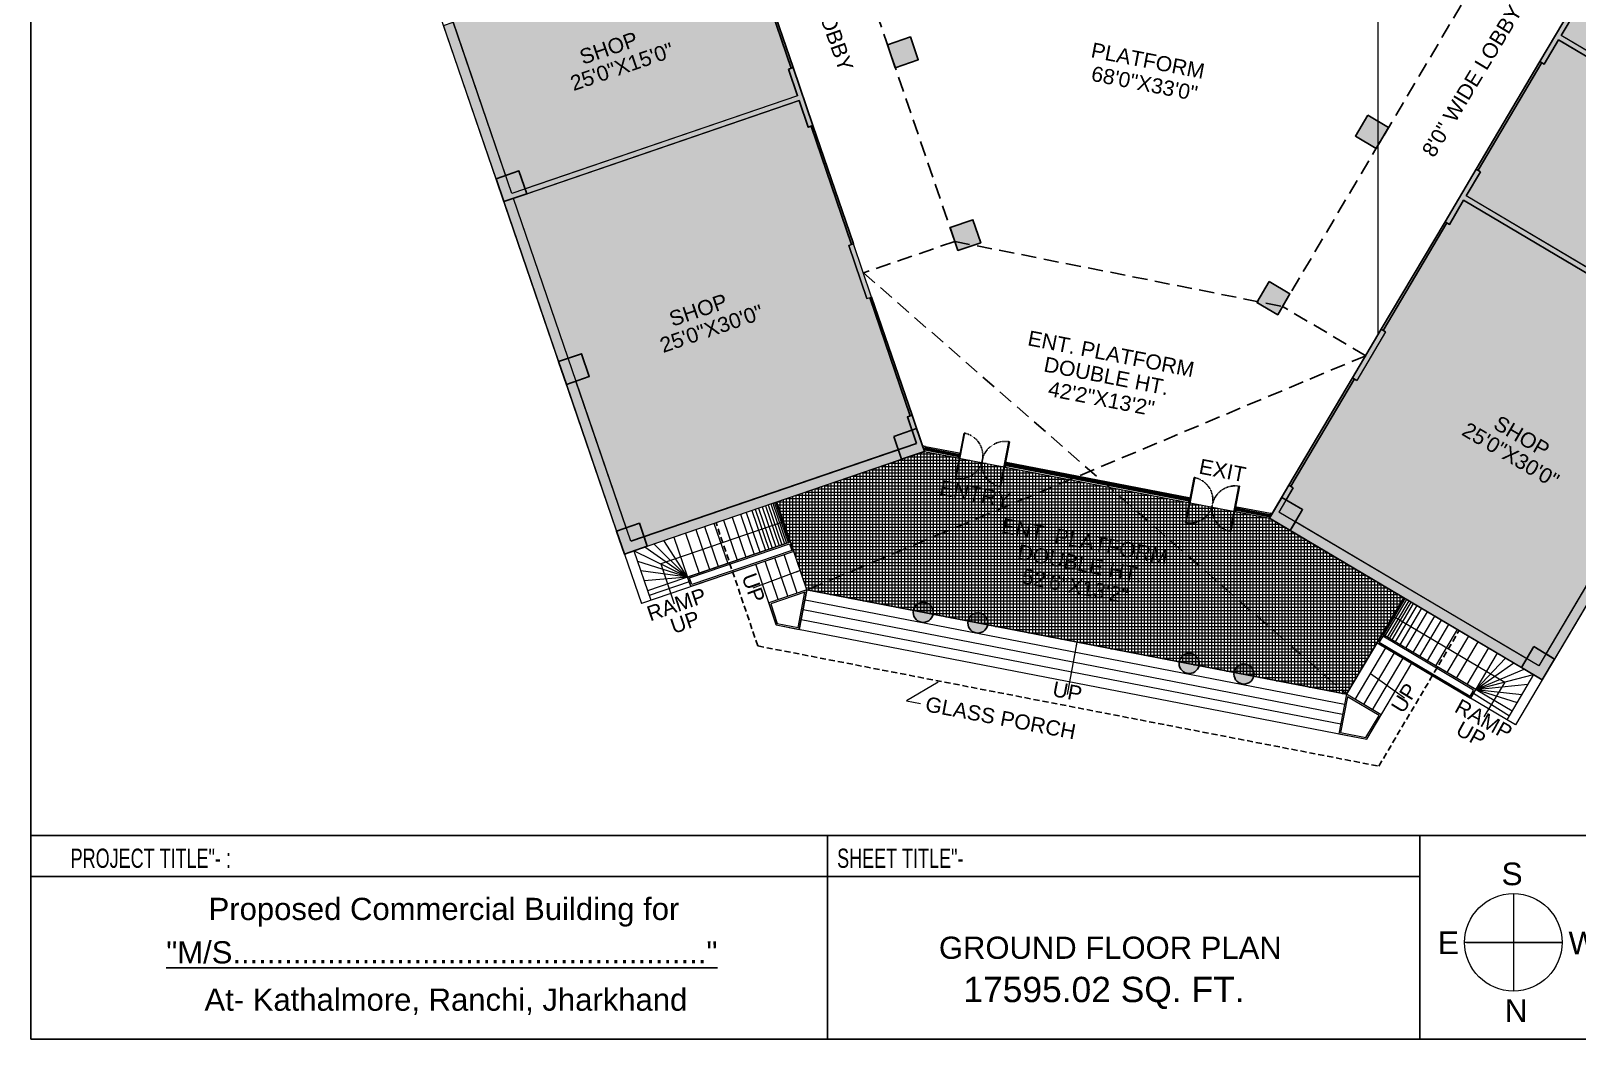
# Model space of a CAD drawing. Header units: inches. Extents: x -13956017 to 293115509, y -946740 to -305538.
# Drawn here: x 1199782 to 1201318, y -918230 to -917229 of the extents above; entities that cross this region are included whole.
import ezdxf
from ezdxf.enums import TextEntityAlignment as Align

# ---------------------------------------------------------------- set-up
doc = ezdxf.new("R2010")
doc.units = ezdxf.units.IN
doc.header["$LTSCALE"] = 6
doc.linetypes.add('DASHED', pattern=[0.75, 0.5, -0.25])
doc.linetypes.add('HIDDEN2', pattern=[4.7625, 3.175, -1.5875])
for name, color, linetype in [('A-DOOR', 6, 'Continuous'), ('A-FLOR-HIDN', 74, 'HIDDEN2'), ('DIM', 7, 'Continuous'), ('S_text', 7, 'Continuous'), ('STAIR', 8, 'Continuous'), ('TW', 5, 'Continuous'), ('WAL', 7, 'Continuous'), ('WID', 4, 'Continuous')]:
    doc.layers.add(name, color=color, linetype=linetype)
for name, color, linetype, lineweight in [('column', 240, 'Continuous', 25), ('floor hatch', 135, 'Continuous', 13), ('plan', 7, 'Continuous', 5), ('W', 250, 'Continuous', 5), ('wall', 7, 'Continuous', 30), ('wall high', 7, 'Continuous', 30)]:
    doc.layers.add(name, color=color, linetype=linetype, lineweight=lineweight)
doc.styles.add('ARI', font='arial.ttf')
doc.styles.add('style2', font='eurr____.ttf')
doc.styles.add('style4', font='arial.ttf')
doc.dimstyles.new('Copy of AA', dxfattribs={"dimtxt": 15, "dimasz": 4, "dimexe": 5, "dimexo": 0, "dimgap": 0.09, "dimtad": 0, "dimdec": 0, "dimzin": 0, "dimdsep": 46, "dimlunit": 3, "dimtxsty": 'ARI', "dimblk": 'ARCHTICK', "dimcen": 0.09, "dimclrt": 7, "dimadec": 0, "dimazin": 0, "dimtfac": 1, "dimtdec": 0, "dimtofl": 0, "dimtmove": 0, "dimatfit": 3, "dimfxl": 0.18, "dimtolj": 1, "dimtzin": 0, "dimlwd": 9, "dimlwe": 9, "dimarcsym": 0})
doc.dimstyles.new('Copy(2) of AA', dxfattribs={"dimtxt": 12, "dimasz": 4, "dimexe": 0.18, "dimexo": 0, "dimgap": 0.09, "dimtad": 0, "dimdec": 0, "dimzin": 0, "dimdsep": 46, "dimlunit": 3, "dimtxsty": 'ARI', "dimblk": 'OBLIQUE', "dimcen": 0.09, "dimclrd": 7, "dimclre": 7, "dimclrt": 7, "dimadec": 0, "dimazin": 0, "dimtfac": 1, "dimtdec": 0, "dimtofl": 0, "dimtmove": 0, "dimatfit": 3, "dimfxl": 1, "dimtolj": 1, "dimtzin": 0, "dimlwd": 5, "dimlwe": 5, "dimarcsym": 0})

# ---------------------------------------------------------------- blocks, each defined once
blk = doc.blocks.new('DOUBLWSHUTTER DOUBLE ACTION')
h = blk.add_hatch(color=256)
h.dxf.hatch_style = 1
h.paths.add_polyline_path([(-4404702, -4374285), (-4404722, -4374285), (-4404722, -4375285), (-4404702, -4375285)])
h = blk.add_hatch(color=256)
h.dxf.hatch_style = 1
h.paths.add_polyline_path([(-4402722, -4374285), (-4402742, -4374285), (-4402742, -4375285), (-4402722, -4375285)])
for p, q in [((-4404722, -4375285), (-4404722, -4374285)), ((-4404702, -4374285), (-4404722, -4374285)), ((-4404702, -4375285), (-4404702, -4374285)), ((-4402742, -4375285), (-4402742, -4374285)), ((-4402722, -4374285), (-4402742, -4374285)), ((-4402722, -4375285), (-4402722, -4374285)), ((-4404722, -4375285), (-4404702, -4375285)), ((-4402742, -4375285), (-4402722, -4375285))]:
    blk.add_line(p, q)
for points in [[(-4404772, -4374285), (-4404722, -4374285)], [(-4402722, -4374285), (-4402672, -4374285)]]:
    blk.add_lwpolyline(points)
at = {"layer": 'A-FLOR-HIDN', "ltscale": 0.025}
for centre, start, end in [((-4404722, -4374285), 270, 0), ((-4402722, -4374285), 180, 270)]:
    blk.add_arc(centre, 1000, start, end, dxfattribs=at)
blk = doc.blocks.new('RETTT')
at = {"layer": 'A-DOOR', "xscale": 1.142857142856077, "yscale": 1.142857142856077, "zscale": 1.142857142856077, "rotation": 180}
blk.add_blockref('DOUBLWSHUTTER DOUBLE ACTION', (-4970614, -4658660), dxfattribs=at)
at = {"layer": 'A-DOOR', "xscale": -1.142857142856077, "yscale": 1.142857142856077, "zscale": 1.142857142856077}
blk.add_blockref('DOUBLWSHUTTER DOUBLE ACTION', (-4970614, 5339706), dxfattribs=at)
blk = doc.blocks.new('_Oblique')
at = {"layer": 'DIM', "color": 0, "lineweight": -2}
blk.add_line((-0.5, -0.5), (0.5, 0.5), dxfattribs=at)
blk = doc.blocks.new('_ARCHTICK')
at = {"color": 0, "linetype": 'ByBlock', "const_width": 0.15}
blk.add_lwpolyline([(-0.5, -0.5), (0.5, 0.5)], dxfattribs=at)

msp = doc.modelspace()

# ---------------------------------------------------------------- hatches: boundary and pattern name
at = {"layer": 'column', "ltscale": 10}
h = msp.add_hatch(color=256, dxfattribs=at)
h.dxf.hatch_style = 1
h.paths.add_polyline_path([(1200633.1, -917242.8), (1200655.8, -917235.1), (1200663.5, -917257.8), (1200640.8, -917265.6)])
h = msp.add_hatch(color=256, dxfattribs=at)
h.dxf.hatch_style = 1
h.paths.add_polyline_path([(1201110, -917312.9), (1201130.7, -917325.1), (1201118.4, -917345.8), (1201097.8, -917333.6)])
h = msp.add_hatch(color=256, dxfattribs=at)
h.dxf.hatch_style = 1
h.paths.add_polyline_path([(1200244.2, -917375.9), (1200266.9, -917368.1), (1200274.7, -917390.8), (1200252, -917398.6)])
h = msp.add_hatch(color=256, dxfattribs=at)
h.dxf.hatch_style = 1
h.paths.add_polyline_path([(1200695.2, -917424.5), (1200717.9, -917416.7), (1200725.7, -917439.5), (1200703, -917447.2)])
h = msp.add_hatch(color=256, dxfattribs=at)
h.dxf.hatch_style = 1
h.paths.add_polyline_path([(1201012.2, -917478.1), (1201032.8, -917490.3), (1201020.6, -917511), (1200999.9, -917498.7)])
h = msp.add_hatch(color=256, dxfattribs=at)
h.dxf.hatch_style = 1
h.paths.add_polyline_path([(1200306.3, -917557.6), (1200329, -917549.8), (1200336.8, -917572.5), (1200314.1, -917580.3)])
h = msp.add_hatch(color=256, dxfattribs=at)
h.dxf.hatch_style = 1
h.paths.add_polyline_path([(1200639.3, -917631.8), (1200662, -917624), (1200669.8, -917646.7), (1200647.1, -917654.5)])
h = msp.add_hatch(color=256, dxfattribs=at)
h.dxf.hatch_style = 1
h.paths.add_polyline_path([(1201024.7, -917692.4), (1201045.3, -917704.6), (1201033.1, -917725.3), (1201012.4, -917713.1)])
h = msp.add_hatch(color=256, dxfattribs=at)
h.dxf.hatch_style = 1
h.paths.add_polyline_path([(1200364, -917726), (1200386.7, -917718.2), (1200394.4, -917740.9), (1200371.7, -917748.7)])
h = msp.add_hatch(color=256, dxfattribs=at)
h.dxf.hatch_style = 1
edge = h.paths.add_edge_path()
edge.add_arc((1200668.5, -917806.6), 10, 0, 360)
h = msp.add_hatch(color=256, dxfattribs=at)
h.dxf.hatch_style = 1
edge = h.paths.add_edge_path()
edge.add_arc((1200722.8, -917817.2), 10, 0, 360)
h = msp.add_hatch(color=256, dxfattribs=at)
h.dxf.hatch_style = 1
h.paths.add_polyline_path([(1201275, -917840.7), (1201295.7, -917853), (1201283.4, -917873.6), (1201262.8, -917861.4)])
h = msp.add_hatch(color=256, dxfattribs=at)
h.dxf.hatch_style = 1
edge = h.paths.add_edge_path()
edge.add_arc((1200932.7, -917857.4), 10, 0, 360)
h = msp.add_hatch(color=256, dxfattribs=at)
h.dxf.hatch_style = 1
edge = h.paths.add_edge_path()
edge.add_arc((1200987.1, -917867.9), 10, 0, 360)
at = {"layer": 'floor hatch', "ltscale": 5}
h = msp.add_hatch(dxfattribs=at)
h.set_pattern_fill('NET', color=9, scale=200, angle=90)
h.set_pattern_definition([(90, (225125.15, -30674.7), (-635, 4e-14), []), (180, (225125.15, -30674.7), (-8e-14, -635), [])])
edge = h.paths.add_edge_path(flags=16)
edge.add_line((1200453, -916521.9), (1201015.6, -916253.1))
edge.add_line((1201015.6, -916253.1), (1201003.7, -916330.2))
edge.add_arc((1201050.7, -916328.3), 47, 182.2342, 321.8069)
edge.add_line((1201087.6, -916357.4), (1201088.1, -916358.7))
edge.add_arc((1201131.5, -916340.8), 47, 202.3696, 340.2797)
edge.add_line((1201175.7, -916356.6), (1201187.6, -916279.6))
edge.add_line((1201187.6, -916279.6), (1201481.8, -916608.9))
edge.add_line((1201481.8, -916608.9), (1201160.1, -917151.9))
edge.add_line((1201160.1, -917151.9), (1201089.1, -917109.9))
edge.add_line((1201089.1, -917109.9), (1200725.7, -917037.8))
edge.add_line((1200725.7, -917037.8), (1200642.4, -917066.3))
edge.add_line((1200642.4, -917066.3), (1200639.6, -917067.3))
edge.add_line((1200639.6, -917067.3), (1200453, -916521.9))
h.paths.add_polyline_path([(1200277.3, -916499.5), (1201060, -916125.5), (1201177.8, -916020.4), (1201238, -916087.9), (1201186.6, -916133.9), (1201644.2, -916646.7), (1201015.1, -917708.5), (1200979.9, -917701.7), (1200751.4, -917657.4), (1200667.9, -917641.3)])
h = msp.add_hatch(dxfattribs=at)
h.set_pattern_fill('NET', color=9, angle=90)
h.set_pattern_definition([(90, (225125.152, -30674.727), (-3.175, 2e-16), []), (180, (225125.152, -30674.727), (-4e-16, -3.175), [])])
h.paths.add_polyline_path([(1200523.1, -917696.9), (1200669.8, -917646.7), (1201012.4, -917713.1), (1201145.8, -917792.1), (1201088.9, -917888), (1200552.9, -917784.3)])
at = {"layer": 'W', "ltscale": 10}
h = msp.add_hatch(color=256, dxfattribs=at)
h.dxf.hatch_style = 1
h.paths.add_polyline_path([(1200325.7, -915994.2), (1200529.6, -915896.8), (1200533.9, -915905.8), (1200330, -916003.2)])
h.paths.add_polyline_path([(1200551.2, -915886.4), (1200755.2, -915789), (1200759.5, -915798), (1200555.5, -915895.5)])
h.paths.add_polyline_path([(1200776.8, -915778.7), (1200980.7, -915681.2), (1200985, -915690.3), (1200876.8, -915742), (1201057.7, -916120.8), (1201125.2, -916060.6), (1201128.5, -916064.3), (1201060, -916125.5), (1201043.9, -916133.2), (1201041.7, -916128.7), (1201053.3, -916123.1), (1200872.3, -915744.2), (1200781.1, -915787.7)])
h.paths.add_polyline_path([(1201002.4, -915670.9), (1201116.2, -915616.5), (1201120.5, -915625.6), (1201006.7, -915679.9)])
h.paths.add_polyline_path([(1201137.8, -915606.2), (1201245.8, -915727.2), (1201238.3, -915733.8), (1201145.1, -915629.3), (1201148.2, -915627.8)])
h.paths.add_polyline_path([(1201140.2, -915840.2), (1201237.2, -915753.6), (1201243.9, -915761.1), (1201146.9, -915847.6)])
h.paths.add_polyline_path([(1201254.3, -915751.7), (1201261.8, -915745.1), (1201421.6, -915924.1), (1201414.1, -915930.8)])
h.paths.add_polyline_path([(1201204.5, -916117.9), (1201238, -916087.9), (1201232.6, -916081.9), (1201240.1, -916075.2), (1201244.6, -916080.2), (1201403.7, -915940.1), (1201410.3, -915947.6), (1201211.1, -916125.4)])
h.paths.add_polyline_path([(1201556, -916089.7), (1201563.4, -916083), (1201437.6, -915942), (1201430.1, -915948.7)])
h.paths.add_polyline_path([(1201359, -916291), (1201558.2, -916113.2), (1201561.5, -916116.9), (1201362.3, -916294.7)])
h.paths.add_polyline_path([(1201571.9, -916107.6), (1201579.4, -916101), (1201714.6, -916252.4), (1201707.1, -916259.1)])
h.paths.add_polyline_path([(1201510.1, -916460.3), (1201709.3, -916282.6), (1201712.6, -916286.3), (1201513.4, -916464.1)])
h.paths.add_polyline_path([(1201495.5, -916480.1), (1201499.3, -916476.7), (1201517.9, -916497.6), (1201514.1, -916500.9)])
h.paths.add_polyline_path([(1201473.6, -916455.5), (1201477.3, -916452.1), (1201483.3, -916458.8), (1201479.5, -916462.2)])
h.paths.add_polyline_path([(1201344.4, -916310.7), (1201348.1, -916307.4), (1201366.7, -916328.2), (1201363, -916331.6)])
h.paths.add_polyline_path([(1201322.4, -916286.1), (1201326.2, -916282.8), (1201332.1, -916289.5), (1201328.4, -916292.8)])
h.paths.add_polyline_path([(1201723.1, -916277), (1201730.5, -916270.3), (1201865.7, -916421.8), (1201858.3, -916428.4)])
h.paths.add_polyline_path([(1201661.3, -916629.7), (1201860.5, -916451.9), (1201863.8, -916455.7), (1201664.6, -916633.4)])
h.paths.add_polyline_path([(1201828.8, -916536.9), (1201833.9, -916528.3), (1201896, -916565.1), (1201890.9, -916573.7)])
h.paths.add_polyline_path([(1201874.2, -916446.3), (1201881.7, -916439.7), (1202032.8, -916608.9), (1202016.4, -916636.5), (1202007.8, -916631.4), (1202020.4, -916610.1)])
h.paths.add_polyline_path([(1201845.7, -916904.9), (1201919.1, -916781.1), (1201927.7, -916786.2), (1201854.3, -916910)])
h.paths.add_polyline_path([(1201828.6, -916906.4), (1201833.7, -916897.8), (1201587.6, -916752), (1201597.8, -916734.9), (1201593.5, -916732.4), (1201564, -916782.1), (1201568.3, -916784.7), (1201582.5, -916760.6)])
h.paths.add_polyline_path([(1201734.3, -917065.6), (1201736.8, -917061.3), (1201490.8, -916915.5), (1201505, -916891.4), (1201500.7, -916888.9), (1201469.7, -916941.3), (1201474, -916943.8), (1201488.2, -916919.8)])
h.paths.add_polyline_path([(1201833.5, -916925.6), (1201842.1, -916930.7), (1201767.2, -917057.2), (1201758.6, -917052.1)])
h.paths.add_polyline_path([(1201746.3, -917072.7), (1201754.9, -917077.8), (1201672.9, -917216.3), (1201664.3, -917211.2)])
h.paths.add_polyline_path([(1201640, -917224.7), (1201642.5, -917220.4), (1201396.5, -917074.7), (1201410.7, -917050.6), (1201406.4, -917048), (1201375.4, -917100.5), (1201379.7, -917103), (1201393.9, -917079)])
h.paths.add_polyline_path([(1201570, -917370.4), (1201652, -917231.9), (1201660.6, -917237), (1201578.6, -917375.5)])
h.paths.add_polyline_path([(1201285.4, -917262.2), (1201299.6, -917238.1), (1201545.7, -917383.9), (1201548.2, -917379.6), (1201302.2, -917233.8), (1201316.4, -917209.8), (1201312.1, -917207.2), (1201281.1, -917259.6)])
h.paths.add_polyline_path([(1201475.7, -917529.5), (1201557.7, -917391), (1201566.3, -917396.1), (1201484.3, -917534.6)])
h.paths.add_polyline_path([(1201451.4, -917543.1), (1201453.9, -917538.8), (1201207.9, -917393), (1201222.1, -917368.9), (1201217.8, -917366.4), (1201186.8, -917418.8), (1201191.1, -917421.3), (1201205.3, -917397.3)])
h.paths.add_polyline_path([(1201377.8, -917694.7), (1201463.4, -917550.2), (1201472, -917555.3), (1201386.4, -917699.8)])
h.paths.add_polyline_path([(1201287.1, -917847.9), (1201365.6, -917715.4), (1201374.2, -917720.5), (1201295.7, -917853)])
h.paths.add_polyline_path([(1201262.8, -917861.4), (1201267.9, -917852.8), (1201038.2, -917716.7), (1201033.1, -917725.3)])
h.paths.add_polyline_path([(1201029, -917695), (1201036.1, -917682.9), (1201031.8, -917680.4), (1201024.7, -917692.4)])
h.paths.add_polyline_path([(1201095, -917573.6), (1201123.5, -917525.5), (1201127.8, -917528.1), (1201099.3, -917576.2)])
h = msp.add_hatch(color=256, dxfattribs=at)
h.dxf.hatch_style = 1
h.paths.add_polyline_path([(1200394.4, -917740.9), (1200647.1, -917654.5), (1200643.8, -917645), (1200391.2, -917731.4)])
h.paths.add_polyline_path([(1200657.3, -917625.6), (1200652.8, -917612.4), (1200657.5, -917610.8), (1200662, -917624)])
h.paths.add_polyline_path([(1200612.6, -917495), (1200617.3, -917493.4), (1200599.2, -917440.5), (1200594.5, -917442.1)])
h.paths.add_polyline_path([(1200364, -917726), (1200373.4, -917722.7), (1200323.6, -917577), (1200314.1, -917580.3)])
h.paths.add_polyline_path([(1200306.3, -917557.6), (1200315.8, -917554.3), (1200261.4, -917395.4), (1200252, -917398.6)])
h.paths.add_polyline_path([(1200274.7, -917390.8), (1200545.3, -917298.3), (1200554.3, -917324.7), (1200559, -917323.1), (1200539.3, -917265.4), (1200534.6, -917267.1), (1200543.6, -917293.5), (1200273, -917386.1)])
h.paths.add_polyline_path([(1200192.1, -917223.6), (1200201.5, -917220.3), (1200253.6, -917372.7), (1200244.2, -917375.9)])
h.paths.add_polyline_path([(1200214.8, -917215.8), (1200485.4, -917123.2), (1200494.4, -917149.7), (1200499.2, -917148), (1200479.4, -917090.4), (1200474.7, -917092), (1200483.8, -917118.5), (1200213.2, -917211.1)])
h.paths.add_polyline_path([(1200132.2, -917048.5), (1200141.6, -917045.3), (1200193.8, -917197.6), (1200184.3, -917200.9)])
h.paths.add_polyline_path([(1200154.9, -917040.8), (1200425.5, -916948.2), (1200434.5, -916974.6), (1200439.3, -916973), (1200419.6, -916915.4), (1200414.8, -916917), (1200423.9, -916943.4), (1200153.3, -917036)])
h.paths.add_polyline_path([(1200124.4, -917025.8), (1200133.9, -917022.6), (1200086.3, -916883.5), (1200076.8, -916886.7)])
h.paths.add_polyline_path([(1200091.8, -916856.3), (1200357.6, -916765.3), (1200350.5, -916744.4), (1200358.9, -916741.5), (1200360, -916741.2), (1200379.4, -916798), (1200374.7, -916799.6), (1200365.6, -916773.1), (1200095, -916865.7)])
h.paths.add_polyline_path([(1200043.7, -916789.9), (1200053.2, -916786.6), (1199990.3, -916602.9), (1199980.8, -916606.1)])
h.paths.add_polyline_path([(1200003.5, -916598.4), (1200114.2, -916560.5), (1200111, -916551), (1200000.3, -916588.9)])
h.paths.add_polyline_path([(1199973.1, -916583.4), (1199982.5, -916580.2), (1199866.2, -916240.3), (1199859.7, -916243.5), (1199849.3, -916221.8)])
at = {"layer": 'WAL', "lineweight": 9, "ltscale": 100, "true_color": 0xcb9061}
h = msp.add_hatch(color=33, dxfattribs=at)
h.dxf.hatch_style = 1
h.paths.add_polyline_path([(1201302.2, -917233.8), (1201316.4, -917209.8), (1201312.1, -917207.2), (1201375.4, -917100.5), (1201379.7, -917103), (1201393.9, -917079), (1201652, -917231.9), (1201570, -917370.4), (1201557.9, -917363.3), (1201548.2, -917379.6)])
at = {"layer": 'WAL', "lineweight": 9, "ltscale": 100, "true_color": 0x9c859f}
h = msp.add_hatch(color=252, dxfattribs=at)
h.dxf.hatch_style = 1
h.paths.add_polyline_path([(1200253.6, -917372.7), (1200266.9, -917368.1), (1200273, -917386.1), (1200543.6, -917293.5), (1200534.6, -917267.1), (1200539.3, -917265.4), (1200499.2, -917148), (1200494.4, -917149.7), (1200485.4, -917123.2), (1200201.5, -917220.3)])
at = {"layer": 'WAL', "lineweight": 9, "ltscale": 100, "true_color": 0xcb9061}
h = msp.add_hatch(color=33, dxfattribs=at)
h.dxf.hatch_style = 1
h.paths.add_polyline_path([(1201207.9, -917393), (1201222.1, -917368.9), (1201217.8, -917366.4), (1201281.1, -917259.6), (1201285.4, -917262.2), (1201299.6, -917238.1), (1201557.7, -917391), (1201475.7, -917529.5), (1201463.6, -917522.4), (1201453.9, -917538.8)])
at = {"layer": 'WAL', "lineweight": 9, "ltscale": 100, "true_color": 0x9c859f}
h = msp.add_hatch(color=252, dxfattribs=at)
h.dxf.hatch_style = 1
h.paths.add_polyline_path([(1200261.4, -917395.4), (1200545.3, -917298.3), (1200554.3, -917324.7), (1200559, -917323.1), (1200599.2, -917440.5), (1200594.5, -917442.1), (1200612.6, -917495), (1200617.3, -917493.4), (1200657.5, -917610.8), (1200652.8, -917612.4), (1200657.3, -917625.6), (1200639.3, -917631.8), (1200643.8, -917645), (1200391.2, -917731.4), (1200386.7, -917718.2), (1200373.4, -917722.7), (1200323.6, -917577), (1200336.8, -917572.5), (1200329, -917549.8), (1200315.8, -917554.3)])
at = {"layer": 'WAL', "lineweight": 9, "ltscale": 100, "true_color": 0xcb9061}
h = msp.add_hatch(color=33, dxfattribs=at)
h.dxf.hatch_style = 1
h.paths.add_polyline_path([(1201029, -917695), (1201036.1, -917682.9), (1201031.8, -917680.4), (1201095, -917573.6), (1201099.3, -917576.2), (1201127.8, -917528.1), (1201123.5, -917525.5), (1201186.8, -917418.8), (1201191.1, -917421.3), (1201205.3, -917397.3), (1201463.4, -917550.2), (1201377.8, -917694.7), (1201365.8, -917687.6), (1201353.5, -917708.2), (1201363.8, -917714.4), (1201365.6, -917715.4), (1201287.1, -917847.9), (1201275, -917840.7), (1201267.9, -917852.8), (1201038.2, -917716.7), (1201045.3, -917704.6)])

# ---------------------------------------------------------------- linework, layer by layer
at = {"layer": 'column', "ltscale": 10, "elevation": 3969.1}
for points in [[(1200633.1, -917242.8), (1200655.8, -917235.1), (1200663.5, -917257.8), (1200640.8, -917265.6), (1200633.1, -917242.8)], [(1201110, -917312.9), (1201130.7, -917325.1), (1201118.4, -917345.8), (1201097.8, -917333.6), (1201110, -917312.9)], [(1200244.2, -917375.9), (1200266.9, -917368.1), (1200274.7, -917390.8), (1200252, -917398.6), (1200244.2, -917375.9)], [(1200695.2, -917424.5), (1200717.9, -917416.7), (1200725.7, -917439.5), (1200703, -917447.2), (1200695.2, -917424.5)], [(1201012.2, -917478.1), (1201032.8, -917490.3), (1201020.6, -917511), (1200999.9, -917498.7), (1201012.2, -917478.1)], [(1200306.3, -917557.6), (1200329, -917549.8), (1200336.8, -917572.5), (1200314.1, -917580.3), (1200306.3, -917557.6)], [(1200639.3, -917631.8), (1200662, -917624), (1200669.8, -917646.7), (1200647.1, -917654.5), (1200639.3, -917631.8)], [(1201024.7, -917692.4), (1201045.3, -917704.6), (1201033.1, -917725.3), (1201012.4, -917713.1), (1201024.7, -917692.4)], [(1200364, -917726), (1200386.7, -917718.2), (1200394.4, -917740.9), (1200371.7, -917748.7), (1200364, -917726)]]:
    msp.add_lwpolyline(points, dxfattribs=at)
at = {"layer": 'column', "ltscale": 10}
msp.add_lwpolyline([(1201275, -917840.7), (1201295.7, -917853), (1201283.4, -917873.6), (1201262.8, -917861.4), (1201275, -917840.7)], dxfattribs=at)
for centre in [(1200668.5, -917806.6, 3969.1), (1200722.8, -917817.2, 3969.1), (1200932.7, -917857.4, 3969.1), (1200987.1, -917867.9, 3969.1)]:
    msp.add_circle(centre, 10, dxfattribs=at)
at = {"layer": 'plan', "ltscale": 0.6}
msp.add_line((1201256.1, -918028.3), (1202088.1, -918028.3), dxfattribs=at)
at = {"layer": 'S_text', "lineweight": 15}
for p, q in [((1201254.7, -918086), (1201254.7, -918182.8)), ((1201303.1, -918134.4), (1201206.3, -918134.4)), ((1201208.2, -918134.4), (1201303.1, -918134.4))]:
    msp.add_line(p, q, dxfattribs=at)
msp.add_circle((1201254.7, -918134.4), 48.4, dxfattribs=at)
at = {"layer": 'STAIR', "linetype": 'DASHED', "lineweight": 25, "ltscale": 2}
for p, q in [((1200504.2, -917840, 3969.1), (1200462.7, -917717.6, 3969.1)), ((1201121, -917959.4, 3969.1), (1201200.8, -917824.7, 3969.1)), ((1200504.2, -917840, 3969.1), (1201121, -917959.4, 3969.1))]:
    msp.add_line(p, q, dxfattribs=at)
at = {"layer": 'TW', "ltscale": 10}
for p, q in [((1200497.3, -917148.7, 3969.1), (1200537.4, -917266.1, 3969.1)), ((1200499.2, -917148, 3969.1), (1200539.3, -917265.4, 3969.1)), ((1201281.1, -917259.6, 3969.1), (1201217.8, -917366.4, 3969.1)), ((1201282.8, -917260.6, 3969.1), (1201219.6, -917367.4, 3969.1)), ((1200557.2, -917323.7, 3969.1), (1200597.3, -917441.1, 3969.1)), ((1200559, -917323.1, 3969.1), (1200599.2, -917440.5, 3969.1)), ((1201186.8, -917418.8, 3969.1), (1201123.5, -917525.5, 3969.1)), ((1201188.5, -917419.8, 3969.1), (1201125.3, -917526.6, 3969.1)), ((1200615.4, -917494, 3969.1), (1200655.6, -917611.4, 3969.1)), ((1200617.3, -917493.4, 3969.1), (1200657.5, -917610.8, 3969.1)), ((1201095, -917573.6, 3969.1), (1201031.8, -917680.4, 3969.1)), ((1201096.8, -917574.7, 3969.1), (1201033.5, -917681.4, 3969.1))]:
    msp.add_line(p, q, dxfattribs=at)
at = {"layer": 'W', "lineweight": 30, "ltscale": 10}
for p, q in [((1201312.1, -917207.2, 3969.1), (1201281.1, -917259.6, 3969.1)), ((1201316.4, -917209.8, 3969.1), (1201302.2, -917233.8, 3969.1)), ((1201299.6, -917238.1, 3969.1), (1201285.4, -917262.2, 3969.1)), ((1201285.4, -917262.2, 3969.1), (1201281.1, -917259.6, 3969.1)), ((1200534.6, -917267.1, 3969.1), (1200539.3, -917265.4, 3969.1)), ((1200543.6, -917293.5, 3969.1), (1200534.6, -917267.1, 3969.1)), ((1200559, -917323.1, 3969.1), (1200539.3, -917265.4, 3969.1)), ((1200554.3, -917324.7, 3969.1), (1200545.3, -917298.3, 3969.1)), ((1200554.3, -917324.7, 3969.1), (1200559, -917323.1, 3969.1)), ((1201217.8, -917366.4, 3969.1), (1201186.8, -917418.8, 3969.1)), ((1201222.1, -917368.9, 3969.1), (1201217.8, -917366.4, 3969.1)), ((1201222.1, -917368.9, 3969.1), (1201207.9, -917393, 3969.1)), ((1201205.3, -917397.3, 3969.1), (1201191.1, -917421.3, 3969.1)), ((1201191.1, -917421.3, 3969.1), (1201186.8, -917418.8, 3969.1)), ((1201123.5, -917525.5, 3969.1), (1201095, -917573.6, 3969.1)), ((1201127.8, -917528.1, 3969.1), (1201123.5, -917525.5, 3969.1)), ((1201099.3, -917576.2, 3969.1), (1201095, -917573.6, 3969.1)), ((1200652.8, -917612.4, 3969.1), (1200657.5, -917610.8, 3969.1)), ((1200661.8, -917638.9, 3969.1), (1200652.8, -917612.4, 3969.1)), ((1200667.9, -917641.3, 3969.1), (1200657.5, -917610.8, 3969.1)), ((1200661.8, -917638.9, 3969.1), (1200378, -917736, 3969.1)), ((1200667.9, -917641.3, 3969.1), (1200670.7, -917641.8, 3969.1)), ((1200669.8, -917646.7, 3969.1), (1200670.7, -917641.8, 3969.1)), ((1201031.8, -917680.4, 3969.1), (1201015.1, -917708.5, 3969.1)), ((1201036.1, -917682.9, 3969.1), (1201031.8, -917680.4, 3969.1)), ((1201012.4, -917713.1, 3969.1), (1201013.4, -917708.1, 3969.1)), ((1201013.4, -917708.1, 3969.1), (1201015.1, -917708.5, 3969.1))]:
    msp.add_line(p, q, dxfattribs=at)
at = {"layer": 'W', "ltscale": 10}
for p, q in [((1200259.8, -917390.6, 3969.1), (1200201.5, -917220.3, 3969.1)), ((1201557.7, -917391, 3969.1), (1201299.6, -917238.1, 3969.1)), ((1201560.3, -917386.7, 3969.1), (1201302.2, -917233.8, 3969.1)), ((1200543.6, -917293.5, 3969.1), (1200259.8, -917390.6, 3969.1)), ((1200545.3, -917298.3, 3969.1), (1200261.4, -917395.4, 3969.1)), ((1200378, -917736, 3969.1), (1200261.4, -917395.4, 3969.1)), ((1201463.4, -917550.2, 3969.1), (1201205.3, -917397.3, 3969.1)), ((1201466, -917545.9, 3969.1), (1201207.9, -917393, 3969.1)), ((1200594.5, -917442.1, 3969.1), (1200599.2, -917440.5, 3969.1)), ((1200612.6, -917495, 3969.1), (1200594.5, -917442.1, 3969.1)), ((1200617.3, -917493.4, 3969.1), (1200599.2, -917440.5, 3969.1)), ((1200612.6, -917495, 3969.1), (1200617.3, -917493.4, 3969.1)), ((1201127.8, -917528.1, 3969.1), (1201099.3, -917576.2, 3969.1)), ((1201463.4, -917550.2, 3969.1), (1201279.9, -917859.9, 3969.1)), ((1200670.7, -917641.8, 3969.1), (1200704.2, -917648.3, 3969.1)), ((1200669.8, -917646.7, 3969.1), (1200703.3, -917653.2, 3969.1)), ((1200704.2, -917648.3, 3969.1), (1200703.3, -917653.2, 3969.1)), ((1200751.4, -917657.4, 3969.1), (1200750.4, -917662.3, 3969.1)), ((1200751.4, -917657.4, 3969.1), (1200932.7, -917692.5, 3969.1)), ((1200750.4, -917662.3, 3969.1), (1200931.8, -917697.4, 3969.1)), ((1201036.1, -917682.9, 3969.1), (1201021.8, -917707, 3969.1)), ((1200498.3, -917705.4, 3969.1), (1200511.9, -917745.1, 3969.1)), ((1200501.7, -917704.2, 3969.1), (1200515.3, -917744, 3969.1)), ((1200505, -917703.1, 3969.1), (1200518.6, -917742.8, 3969.1)), ((1200508.5, -917701.9, 3969.1), (1200522.1, -917741.6, 3969.1)), ((1200511.7, -917700.8, 3969.1), (1200525.3, -917740.5, 3969.1)), ((1200514.6, -917699.8, 3969.1), (1200528.2, -917739.5, 3969.1)), ((1200517.2, -917698.9, 3969.1), (1200530.8, -917738.6, 3969.1)), ((1200519.2, -917698.2, 3969.1), (1200532.8, -917738, 3969.1)), ((1200520.7, -917697.7, 3969.1), (1200534.3, -917737.4, 3969.1)), ((1200522, -917697.3, 3969.1), (1200535.6, -917737, 3969.1)), ((1200536.7, -917736.6, 3969.1), (1200523.1, -917696.9, 3969.1)), ((1200932.7, -917692.5, 3969.1), (1200931.8, -917697.4, 3969.1)), ((1200979.9, -917701.7, 3969.1), (1200978.9, -917706.6, 3969.1)), ((1200979.9, -917701.7, 3969.1), (1201013.4, -917708.1, 3969.1)), ((1200460.7, -917718.2, 3969.1), (1200474.3, -917758, 3969.1)), ((1200470, -917715.1, 3969.1), (1200483.6, -917754.8, 3969.1)), ((1200478.9, -917712, 3969.1), (1200492.4, -917751.8, 3969.1)), ((1200487, -917709.2, 3969.1), (1200500.6, -917749, 3969.1)), ((1200492.7, -917707.3, 3969.1), (1200506.3, -917747, 3969.1)), ((1200978.9, -917706.6, 3969.1), (1201012.4, -917713.1, 3969.1)), ((1201279.9, -917859.9, 3969.1), (1201021.8, -917707, 3969.1)), ((1200434.5, -917771.6, 3969.1), (1200411, -917735.3, 3969.1)), ((1200420.9, -917731.8, 3969.1), (1200434.5, -917771.6, 3969.1)), ((1200432.5, -917727.9, 3969.1), (1200446.1, -917767.6, 3969.1)), ((1200442.6, -917724.4, 3969.1), (1200456.2, -917764.2, 3969.1)), ((1200451.3, -917721.5, 3969.1), (1200464.9, -917761.2, 3969.1)), ((1200371.7, -917748.7, 3969.1), (1200388.6, -917797.9, 3969.1)), ((1200381.2, -917745.4, 3969.1), (1200398, -917794.6, 3969.1)), ((1200434.5, -917771.6, 3969.1), (1200381.2, -917745.4, 3969.1)), ((1200434.5, -917771.6, 3969.1), (1200391.9, -917741.8, 3969.1)), ((1200434.5, -917771.6, 3969.1), (1200401, -917738.7, 3969.1)), ((1200543.4, -917787.5, 3969.1), (1200530.5, -917749.3, 3969.1)), ((1200539.9, -917746.1, 3969.1), (1200536.7, -917736.6, 3969.1)), ((1200552.9, -917784.3, 3969.1), (1200539.9, -917746.1, 3969.1)), ((1200434.5, -917771.6, 3969.1), (1200384.9, -917756.2, 3969.1)), ((1200434.5, -917771.6, 3969.1), (1200388, -917765.3, 3969.1)), ((1200522.5, -917819.1, 3969.1), (1200502.1, -917758.9, 3969.1)), ((1200524.5, -917794, 3969.1), (1200511.5, -917755.7, 3969.1)), ((1200534, -917790.7, 3969.1), (1200521, -917752.5, 3969.1)), ((1200434.5, -917771.6, 3969.1), (1200391.4, -917775.2, 3969.1)), ((1200436.1, -917776.3, 3969.1), (1200396.4, -917789.9, 3969.1)), ((1200434.5, -917771.6, 3969.1), (1200437.8, -917781, 3969.1)), ((1200553, -917784.3, 3969.1), (1200515.1, -917797.3, 3969.1)), ((1200553, -917784.3, 3969.1), (1200545.4, -917823.6, 3969.1)), ((1200551.1, -917794.1, 3969.1), (1201087, -917897.9, 3969.1)), ((1200553, -917784.3, 3969.1), (1201088.9, -917888, 3969.1)), ((1201124.4, -917828.2, 3969.1), (1201145.8, -917792.1, 3969.1)), ((1201125.9, -917829.1, 3969.1), (1201147.3, -917793, 3969.1)), ((1201127.4, -917830, 3969.1), (1201148.8, -917793.9, 3969.1)), ((1201129.8, -917831.4, 3969.1), (1201151.2, -917795.3, 3969.1)), ((1201131.7, -917832.5, 3969.1), (1201153.1, -917796.4, 3969.1)), ((1200549.2, -917803.9, 3969.1), (1201085.1, -917907.7, 3969.1)), ((1201134.2, -917834, 3969.1), (1201155.6, -917797.9, 3969.1)), ((1201137.6, -917836, 3969.1), (1201159, -917799.9, 3969.1)), ((1201142.2, -917838.8, 3969.1), (1201163.7, -917802.6, 3969.1)), ((1201147.9, -917842.2, 3969.1), (1201169.3, -917806, 3969.1)), ((1201155.3, -917846.5, 3969.1), (1201176.7, -917810.4, 3969.1)), ((1200522.5, -917819.1, 3969.1), (1201109, -917932.7, 3969.1)), ((1200547.3, -917813.7, 3969.1), (1201083.2, -917917.5, 3969.1)), ((1201088.9, -917888, 3969.1), (1201124.4, -917828.2, 3969.1)), ((1201161.9, -917850.4, 3969.1), (1201183.3, -917814.3, 3969.1)), ((1201169.3, -917854.8, 3969.1), (1201190.7, -917818.6, 3969.1)), ((1201177.7, -917859.8, 3969.1), (1201199.1, -917823.6, 3969.1)), ((1201097.5, -917893.1, 3969.1), (1201127.9, -917841.9, 3969.1)), ((1201188.9, -917866.4, 3969.1), (1201210.3, -917830.3, 3969.1)), ((1201198.3, -917872, 3969.1), (1201219.7, -917835.8, 3969.1)), ((1201208.7, -917878.2, 3969.1), (1201230.2, -917842, 3969.1)), ((1201106.1, -917898.2, 3969.1), (1201136.5, -917847, 3969.1)), ((1201109, -917932.7, 3969.1), (1201153.7, -917857.2, 3969.1)), ((1201114.7, -917903.3, 3969.1), (1201145.1, -917852.1, 3969.1)), ((1201238.7, -917847.1, 3969.1), (1201212.2, -917891.8, 3969.1)), ((1201217.3, -917883.2, 3969.1), (1201247, -917852.1, 3969.1)), ((1201217.3, -917883.2, 3969.1), (1201255, -917856.8, 3969.1)), ((1201217.3, -917883.2, 3969.1), (1201265.4, -917862.9, 3969.1)), ((1201217.3, -917883.2, 3969.1), (1201274.8, -917868.5, 3969.1)), ((1201274.8, -917868.5, 3969.1), (1201248.3, -917913.3, 3969.1)), ((1201283.4, -917873.6), (1201256.9, -917918.4)), ((1201215, -917887, 3969.1), (1201250.7, -917909.3, 3969.1)), ((1201217.3, -917883.2, 3969.1), (1201269.2, -917878, 3969.1)), ((1201217.3, -917883.2, 3969.1), (1201263.1, -917888.3, 3969.1)), ((1201217.3, -917883.2, 3969.1), (1201258.4, -917896.3, 3969.1))]:
    msp.add_line(p, q, dxfattribs=at)
at = {"layer": 'W', "lineweight": 5, "ltscale": 20}
msp.add_line((1199782.2, -918028.3), (1200520.9, -918028.3), dxfattribs=at)
at = {"layer": 'W', "ltscale": 10, "elevation": 3969.1}
for points in [[(1201137.8, -915606.2), (1202032.8, -916608.9), (1201283.4, -917873.6), (1201012.4, -917713.1)], [(1200669.8, -917646.7), (1200371.7, -917748.7), (1200067.1, -916858.4)], [(1200539.9, -917746.1), (1200388.6, -917797.9)], [(1200536.7, -917736.6), (1200394.8, -917785.2)], [(1200539.9, -917746.1), (1200437.8, -917781), (1200434.5, -917771.6), (1200536.7, -917736.6), (1200539.9, -917746.1)], [(1200515.1, -917797.3), (1200522.5, -917819.1), (1200545.4, -917823.6), (1200552.9, -917784.3), (1200515.1, -917797.3)], [(1201124.4, -917828.2), (1201119.3, -917836.8), (1201212.2, -917891.8), (1201217.3, -917883.2), (1201124.4, -917828.2)], [(1201253.4, -917904.7), (1201124.4, -917828.2)], [(1201256.9, -917918.4), (1201119.3, -917836.8)], [(1201088.9, -917888), (1201081.3, -917927.3), (1201109, -917932.7), (1201123.3, -917908.4), (1201088.9, -917888)], [(1201123.3, -917908.4), (1201088.9, -917888)]]:
    msp.add_lwpolyline(points, dxfattribs=at)
for points in [[(1201285.4, -917262.2), (1201299.6, -917238.1), (1201545.7, -917383.9), (1201548.2, -917379.6), (1201302.2, -917233.8), (1201316.4, -917209.8), (1201312.1, -917207.2), (1201281.1, -917259.6)], [(1200192.1, -917223.6), (1200201.5, -917220.3), (1200253.6, -917372.7), (1200244.2, -917375.9)], [(1200274.7, -917390.8), (1200545.3, -917298.3), (1200554.3, -917324.7), (1200559, -917323.1), (1200539.3, -917265.4), (1200534.6, -917267.1), (1200543.6, -917293.5), (1200273, -917386.1)], [(1201451.4, -917543.1), (1201453.9, -917538.8), (1201207.9, -917393), (1201222.1, -917368.9), (1201217.8, -917366.4), (1201186.8, -917418.8), (1201191.1, -917421.3), (1201205.3, -917397.3)], [(1200612.6, -917495), (1200617.3, -917493.4), (1200599.2, -917440.5), (1200594.5, -917442.1)], [(1201095, -917573.6), (1201123.5, -917525.5), (1201127.8, -917528.1), (1201099.3, -917576.2)], [(1200364, -917726), (1200373.4, -917722.7), (1200323.6, -917577), (1200314.1, -917580.3)], [(1200394.4, -917740.9), (1200647.1, -917654.5), (1200643.8, -917645), (1200391.2, -917731.4)], [(1201029, -917695), (1201036.1, -917682.9), (1201031.8, -917680.4), (1201024.7, -917692.4)], [(1200538, -917745.2), (1200438.7, -917779.1), (1200436.4, -917772.5), (1200535.8, -917738.5)], [(1200517, -917798.2), (1200523.6, -917817.8), (1200544.2, -917821.8), (1200550.9, -917786.6)], [(1201124.9, -917830.2), (1201121.3, -917836.3), (1201211.7, -917889.8), (1201215.2, -917883.8)], [(1201090, -917890.4), (1201083.1, -917926.1), (1201108.2, -917931), (1201121.3, -917909)]]:
    msp.add_lwpolyline(points, close=True, dxfattribs=at)
at = {"layer": 'W', "color": 1, "ltscale": 10, "elevation": 3969.1}
for points in [[(1200306.3, -917557.6), (1200315.8, -917554.3), (1200261.4, -917395.4), (1200252, -917398.6)], [(1200657.3, -917625.6), (1200652.8, -917612.4), (1200657.5, -917610.8), (1200662, -917624)], [(1200523.1, -917696.9), (1200669.8, -917646.7), (1201012.4, -917713.1), (1201145.8, -917792.1), (1201088.9, -917888), (1200552.9, -917784.3)]]:
    msp.add_lwpolyline(points, close=True, dxfattribs=at)
at = {"layer": 'W', "ltscale": 10}
for points in [[(1201262.8, -917861.4), (1201267.9, -917852.8), (1201038.2, -917716.7), (1201033.1, -917725.3)], [(1201287.1, -917847.9), (1201365.6, -917715.4), (1201374.2, -917720.5), (1201295.7, -917853)]]:
    msp.add_lwpolyline(points, close=True, dxfattribs=at)
at = {"layer": 'wall', "linetype": 'DASHED', "lineweight": 25, "ltscale": 5}
for p, q in [((1200699.9, -917438.2, 3969.1), (1200582.8, -917096, 3969.1)), ((1201214.3, -917184.1, 3969.1), (1201025.4, -917502.8, 3969.1)), ((1200699.9, -917438.2, 3969.1), (1200609.1, -917469.3, 3969.1)), ((1200699.9, -917438.2, 3969.1), (1201025.4, -917502.8, 3969.1)), ((1200609.1, -917469.3, 3969.1), (1201088.9, -917888, 3969.1)), ((1201108, -917551.7, 3969.1), (1201025.4, -917502.8, 3969.1)), ((1201108, -917551.7, 3969.1), (1200553, -917784.3, 3969.1))]:
    msp.add_line(p, q, dxfattribs=at)
at = {"layer": 'wall high', "lineweight": 25}
for p, q in [((1199782.2, -918028.3), (1201581.7, -918028.3)), ((1199782.2, -918028.3), (1201581.7, -918028.3)), ((1199782.2, -918028.3), (1201581.7, -918028.3)), ((1199782.2, -918028.3), (1201581.7, -918028.3)), ((1199782.2, -918028.3), (1199782.2, -918230.5)), ((1201581.7, -918028.3), (1199782.2, -918028.3)), ((1200573.4, -918028.3), (1200573.4, -918230.5)), ((1199782.2, -918069.1), (1199870.5, -918069.1)), ((1199870.5, -918069.1), (1201161.8, -918069.1)), ((1199782.2, -918230.5), (1201581.7, -918230.5))]:
    msp.add_line(p, q, dxfattribs=at)
for points in [[(1199782.2, -915473), (1202088.1, -915473), (1202088.1, -918028.3), (1199782.2, -918028.3)], [(1199782.2, -918230.5), (1201581.7, -918230.5), (1201581.7, -918028.3), (1199782.2, -918028.3)], [(1201350.8, -918028.3), (1201161.8, -918028.3), (1201161.8, -918230.5), (1201350.8, -918230.5)]]:
    msp.add_lwpolyline(points, close=True, dxfattribs=at)
at = {"layer": 'WID', "ltscale": 10}
for p, q in [((1200670.4, -917643.3, 3969.1), (1200704, -917649.8, 3969.1)), ((1200670.1, -917645.2, 3969.1), (1200703.6, -917651.7, 3969.1)), ((1200670.2, -917644.3, 3969.1), (1200703.8, -917650.7, 3969.1)), ((1200751.1, -917658.9, 3969.1), (1200932.5, -917694, 3969.1)), ((1200750.7, -917660.9, 3969.1), (1200932.1, -917696, 3969.1)), ((1200750.9, -917659.9, 3969.1), (1200932.3, -917695, 3969.1)), ((1200979.2, -917705.1, 3969.1), (1201012.7, -917711.6, 3969.1)), ((1200979.4, -917704.1, 3969.1), (1201012.9, -917710.6, 3969.1)), ((1200979.6, -917703.1, 3969.1), (1201013.1, -917709.6, 3969.1))]:
    msp.add_line(p, q, dxfattribs=at)

# ---------------------------------------------------------------- block references
at = {"layer": 'A-DOOR', "xscale": -0.01999999999978426, "yscale": 0.01999999999978426, "zscale": 0.01999999999978426, "rotation": 349.0431235383604}
for p in [(1200654.4, -924578.1, 3969.1), (1200882.9, -924622.3, 3969.1)]:
    msp.add_blockref('RETTT', p, dxfattribs=at)

# ---------------------------------------------------------------- texts
at = {"layer": 'S_text', "lineweight": 15, "style": 'style4'}
for s, p in [('S', (1201253.4, -918066.4)), ('E', (1201190.1, -918134.8)), ('W', (1201324.3, -918135)), ('N', (1201257.4, -918202.2))]:
    msp.add_text(s, height=22.5, dxfattribs=at).set_placement(p, align=Align.MIDDLE_CENTER)
at = {"layer": 'wall', "lineweight": 25, "style": 'ARI'}
for s, rotation, p in [('8\'0" WIDE LOBBY', 289.5438, (1200528.2, -917109.5, -3969.1)), ('8\'0" WIDE LOBBY', 58.8983, (1201175.8, -917355.9)), ('25\'0"X15\'0"', 18.8875, (1200321.2, -917288.9, -3969.1)), ('SHOP', 18.8875, (1200330.4, -917262.8, -3969.1)), ('PLATFORM', 349.0431, (1200834.3, -917255.1, -7938.2)), ('68\'0"X33\'0"', 349.0431, (1200834.5, -917278.5, -7938.2)), ('25\'0"X30\'0"', 18.8875, (1200410.2, -917549.1, -3969.1)), ('SHOP', 18.8875, (1200419.4, -917523, -3969.1)), ('ENT. PLATFORM', 349.0431, (1200771.4, -917541.2, -3969.1)), ('DOUBLE HT.', 349.0431, (1200787.4, -917567.2, -3969.1)), ('42\'2"X13\'2"', 349.0431, (1200791.7, -917591.5, -3969.1)), ('SHOP', 329.5978, (1201233.6, -917623.2, -3969.1)), ('25\'0"X30\'0"', 329.5978, (1201202.3, -917629.8, -3969.1)), ('EXIT', 349.0431, (1200941.5, -917668.6, -3969.1)), ('ENTRY', 349.0431, (1200683.8, -917689.7, -3969.1)), ('ENT. PLATFORM', 349.0431, (1200745.4, -917727.5, -3969.1)), ('DOUBLE HT.', 349.0431, (1200761.3, -917753.5, -3969.1)), ('52\'6"X13\'2"', 349.0431, (1200765.7, -917777.7, -3969.1)), ('UP', 290.1769, (1200487.9, -917771.2)), ('RAMP ', 18.9658, (1200397.3, -917815.7, -3969.1)), (' UP', 18.9658, (1200415.1, -917830.1, -3969.1)), ('UP', 349.0431, (1200796, -917889.7, 3969.1)), ('UP', 58.2279, (1201145.1, -917908)), ('GLASS PORCH', 349.2645, (1200669.7, -917904.7, 3969.1)), ('RAMP', 331.163, (1201195.1, -917904.9, -3969.1)), (' UP', 331.163, (1201191.2, -917924.4, -3969.1))]:
    msp.add_text(s, height=15, rotation=rotation, dxfattribs=at).set_placement(p)
at = {"layer": 'wall', "style": 'ARI'}
for s, p in [('Proposed Commercial Building for', (1200192.5, -918101.2)), ('At- Kathalmore, Ranchi, Jharkhand', (1200194.4, -918191.3))]:
    msp.add_text(s, height=22.059, rotation=0.0024, dxfattribs=at).set_placement(p, align=Align.MIDDLE_CENTER)
at = {"layer": 'wall high', "lineweight": 25, "style": 'style2', "width": 0.7}
for s, p in [('PROJECT TITLE"- :', (1199821.7, -918060.4)), ('SHEET TITLE"-', (1200583, -918060.4))]:
    msp.add_text(s, height=19.086, rotation=360, dxfattribs=at).set_placement(p)
at = {"layer": 'wall high', "lineweight": 25, "style": 'ARI'}
msp.add_text('%%U"M/S......................................................."', height=22.059, rotation=0.0024, dxfattribs=at).set_placement((1200190.4, -918144.3), align=Align.MIDDLE_CENTER)
for s, height, p in [('GROUND FLOOR PLAN', 22.044, (1200684.1, -918150.8)), ('17595.02 SQ. FT.', 25.153, (1200708.4, -918193.8))]:
    msp.add_text(s, height=height, rotation=0.0024, dxfattribs=at).set_placement(p)

# ---------------------------------------------------------------- leaders
at = {"layer": 'W', "lineweight": 30, "ltscale": 10}
for points in [[(1200529.9, -917716.8, 3969.1), (1200407.9, -917758.5, 3969.1), (1200421.1, -917798.3, 3969.1)], [(1200546.4, -917765.2, 3969.1), (1200499.4, -917782.5, 3969.1)], [(1201135.1, -917810.1, 3969.1), (1201246.1, -917875.9, 3969.1), (1201225.4, -917910.3, 3969.1)], [(1200821, -917836.2, 3969.1), (1200811.4, -917888.1, 3969.1)], [(1201112.7, -917867.5, 3969.1), (1201146.7, -917891.5, 3969.1)]]:
    msp.add_leader(points, dimstyle='Copy(2) of AA', override={"dimgap": 0.09, "dimtad": 0}, dxfattribs=at)
at = {"layer": 'wall', "lineweight": 25}
msp.add_leader([(1200683.3, -917876.1, 3969.1), (1200651.9, -917894.6, 3969.1), (1200665.8, -917897.3, 3969.1)], dimstyle='Copy of AA', override={"dimgap": 0.09, "dimtad": 0}, dxfattribs=at)

doc.saveas('drawing.dxf')
